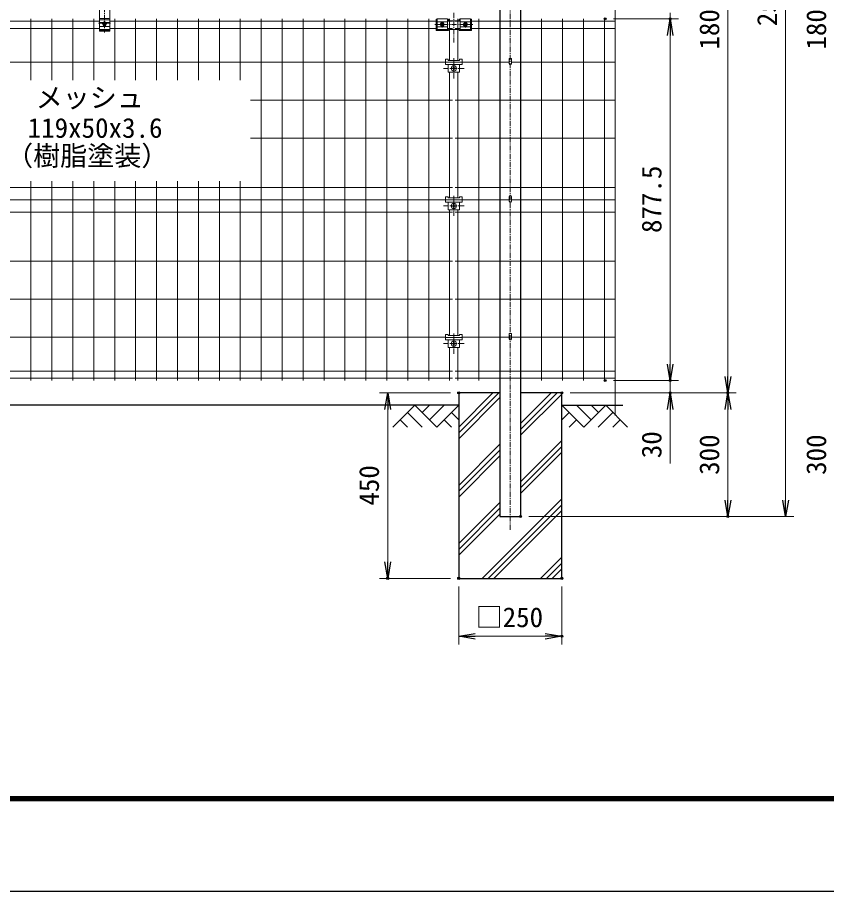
# Model space of a CAD drawing. Units: millimetres, scale not verified. Extents: x -4200 to 4200, y -2970 to 2970.
# Drawn here: x -2516 to -554, y -2970 to -849 of the extents above; entities that cross this region are included whole.
import ezdxf
from ezdxf.enums import TextEntityAlignment as Align

# ---------------------------------------------------------------- set-up
doc = ezdxf.new("R2010")
doc.units = ezdxf.units.MM
doc.header["$LTSCALE"] = 10
doc.header["$PDMODE"] = 32
doc.header["$PDSIZE"] = 5
doc.linetypes.add('USER1', pattern=[2, 1.25, -0.25, 0.25, -0.25])
for name, color, linetype, lineweight in [('0-1_D-TTL', 7, 'Continuous', 25), ('0-2_D-BMK', 2, 'USER1', 13), ('0-4_D-STR-DIM', 7, 'Continuous', 13), ('0-5_0', 7, 'Continuous', 25), ('0-7_D-STR-TXT', 7, 'Continuous', 13), ('0-8_D-STR3', 3, 'Continuous', 13), ('0-A_D-STR1', 1, 'Continuous', 25), ('0-B_D-BGD', 7, 'Continuous', 25), ('0-C_D-DCR-HCH', 7, 'Continuous', 13), ('0-D_D-STR4', 7, 'Continuous', 25), ('0-E_D-STR5', 7, 'Continuous', 9)]:
    doc.layers.add(name, color=color, linetype=linetype, lineweight=lineweight)
doc.layers.add('0-6_DEFPOINTS', color=7, linetype='Continuous')
doc.styles.add('ＭＳ ゴシック', font='')
doc.styles.get('ＭＳ ゴシック').set_extended_font_data('MS Gothic')

# ---------------------------------------------------------------- blocks, each defined once
blk = doc.blocks.new('_OPEN')
at = {"layer": '0-5_0'}
blk.add_line((0, 0), (-10, 0), dxfattribs=at)
blk.add_lwpolyline([(-10, 1.667), (0, 0), (-10, -1.667)], dxfattribs=at)

msp = doc.modelspace()

# ---------------------------------------------------------------- linework, layer by layer
at = {"layer": '0-1_D-TTL', "color": 2}
msp.add_lwpolyline([(-4199.68, 2970.23), (4200.32, 2970.23), (4200.32, -2969.77), (-4199.68, -2969.77)], close=True, dxfattribs=at)
at = {"layer": '0-1_D-TTL'}
for points in [[(-3929.68, 2750.23), (3930.32, 2750.23), (3930.32, -2749.77), (-3929.68, -2749.77)], [(-3927.18, 2747.73), (3927.82, 2747.73), (3927.82, -2747.27), (-3927.18, -2747.27)], [(-3924.68, 2745.23), (3925.32, 2745.23), (3925.32, -2744.77), (-3924.68, -2744.77)], [(-3922.18, 2742.73), (3922.82, 2742.73), (3922.82, -2742.27), (-3922.18, -2742.27)], [(-3919.68, 2740.23), (3920.32, 2740.23), (3920.32, -2739.77), (-3919.68, -2739.77)]]:
    msp.add_lwpolyline(points, close=True, dxfattribs=at)
at = {"layer": '0-2_D-BMK'}
for p, q in [((-1320.62, 680.66), (-1320.62, -2094.14)), ((-2304.61, -822.6), (-2304.61, -885.3)), ((-1457.59, -909.79), (-1457.59, -837.38)), ((-2289.94, -862.81), (-2319.28, -862.81)), ((-1503.36, -866.12), (-1411.76, -866.12)), ((-1485.56, -873), (-1485.56, -858.52)), ((-1429.56, -873), (-1429.56, -858.52)), ((-1457.55, -996.76), (-1457.55, -947.96)), ((-1482.58, -972.36), (-1432.58, -972.36)), ((-1457.55, -1330.51), (-1457.55, -1281.71)), ((-1482.58, -1306.11), (-1432.58, -1306.11)), ((-1457.55, -1664.69), (-1457.55, -1615.89)), ((-1482.58, -1640.29), (-1432.58, -1640.29))]:
    msp.add_line(p, q, dxfattribs=at)
at = {"layer": '0-4_D-STR-DIM'}
for p, q in [((-1066.28, 564.4), (-1066.28, -1815)), ((-652.72, -2019.84), (-652.72, 410.38)), ((-792.72, 0.16), (-792.72, -1719.84)), ((-932.72, -837.34), (-932.72, -852.34)), ((-932.72, -837.34), (-932.72, -852.34)), ((-1070.35, -852.34), (-912.72, -852.34)), ((-1070.35, -852.34), (-912.72, -852.34)), ((-1070.35, -852.34), (-912.72, -852.34)), ((-1070.35, -852.34), (-912.72, -852.34)), ((-932.72, -892.34), (-932.72, -932.34)), ((-932.72, -892.34), (-932.72, -1689.84)), ((-932.72, -892.34), (-932.72, -932.34)), ((-932.72, -892.34), (-932.72, -1689.84)), ((-932.72, -1689.84), (-932.72, -1649.84)), ((-1070.35, -1729.84), (-912.72, -1729.84)), ((-1070.35, -1729.84), (-912.72, -1729.84)), ((-1070.35, -1729.84), (-912.72, -1729.84)), ((-932.72, -1729.84), (-932.72, -1759.84)), ((-1465.62, -1759.84), (-1637.94, -1759.84)), ((-1175.62, -1759.84), (-772.72, -1759.84)), ((-1175.62, -1759.84), (-912.72, -1759.84)), ((-1175.62, -1759.84), (-772.72, -1759.84)), ((-1617.94, -1799.84), (-1617.94, -2169.84)), ((-932.72, -1799.84), (-932.72, -1931.48)), ((-792.72, -1799.84), (-792.72, -2019.84)), ((-1275.62, -2059.84), (-632.72, -2059.84)), ((-1275.62, -2059.84), (-772.72, -2059.84)), ((-1465.62, -2209.84), (-1637.94, -2209.84)), ((-1445.62, -2229.84), (-1445.62, -2370.44)), ((-1195.62, -2229.84), (-1195.62, -2370.44)), ((-1405.62, -2350.44), (-1235.62, -2350.44))]:
    msp.add_line(p, q, dxfattribs=at)
at = {"layer": '0-6_DEFPOINTS'}
for p in [(-1090.35, -852.34), (-1090.35, -852.34), (-932.72, -852.34), (-932.72, -852.34), (-1090.35, -1729.84), (-1090.35, -1729.84), (-932.72, -1729.84), (-932.72, -1729.84), (-1445.62, -1759.84), (-1195.62, -1759.84), (-932.72, -1759.84), (-792.72, -1759.84), (-1295.62, -2059.84), (-792.72, -2059.84), (-1617.94, -2209.84), (-1445.62, -2209.84), (-1445.62, -2209.84), (-1195.62, -2209.84), (-1195.62, -2350.44)]:
    msp.add_point(p, dxfattribs=at)
at = {"layer": '0-8_D-STR3'}
for p, q in [((-2317.11, -825.46), (-2317.11, -881.89)), ((-2292.11, -825.46), (-2292.11, -881.89)), ((-2292.11, -854.19), (-2317.17, -854.19)), ((-2317.11, -860.62), (-2307.22, -860.62)), ((-2294.11, -851.1), (-2315.11, -851.1)), ((-2307.07, -860.37), (-2309.53, -864.63)), ((-2307.07, -868.89), (-2309.53, -864.63)), ((-2307.34, -862.58), (-2305.98, -863.95)), ((-2307.34, -866.68), (-2305.98, -865.31)), ((-2302.15, -860.37), (-2307.07, -860.37)), ((-2302.15, -868.89), (-2307.07, -868.89)), ((-2306.66, -861.9), (-2305.29, -863.26)), ((-2306.66, -867.36), (-2305.29, -865.99)), ((-2304.61, -873.54), (-2304.61, -857.03)), ((-2302.56, -861.9), (-2303.93, -863.26)), ((-2302.56, -867.36), (-2303.93, -865.99)), ((-2301.88, -862.58), (-2303.25, -863.95)), ((-2301.88, -866.68), (-2303.25, -865.31)), ((-2302.15, -860.37), (-2299.69, -864.63)), ((-2302.15, -868.89), (-2299.69, -864.63)), ((-2302.01, -860.62), (-2292.11, -860.62)), ((-1500.56, -852.95), (-1500.56, -880.74)), ((-1500.56, -852.95), (-1498.06, -852.95)), ((-1500.56, -854.36), (-1498.06, -854.36)), ((-1498.06, -851.96), (-1498.06, -878.17)), ((-1498.06, -851.96), (-1473.06, -851.96)), ((-1498.06, -859.71), (-1473.06, -859.71)), ((-1488.02, -861.86), (-1490.48, -866.12)), ((-1488.02, -870.38), (-1490.48, -866.12)), ((-1488.29, -864.07), (-1486.93, -865.43)), ((-1488.29, -868.16), (-1486.93, -866.8)), ((-1483.1, -861.86), (-1488.02, -861.86)), ((-1487.61, -863.39), (-1486.25, -864.75)), ((-1487.61, -868.85), (-1486.25, -867.48)), ((-1483.52, -863.39), (-1484.88, -864.75)), ((-1483.52, -868.85), (-1484.88, -867.48)), ((-1482.83, -864.07), (-1484.2, -865.43)), ((-1482.83, -868.16), (-1484.2, -866.8)), ((-1483.1, -861.86), (-1480.65, -866.12)), ((-1483.1, -870.38), (-1480.65, -866.12)), ((-1473.06, -851.96), (-1473.06, -878.17)), ((-1473.06, -852.95), (-1470.56, -852.95)), ((-1473.06, -854.36), (-1470.56, -854.36)), ((-1442.06, -852.95), (-1444.56, -852.95)), ((-1444.56, -852.95), (-1444.56, -855.94)), ((-1442.06, -854.36), (-1444.56, -854.36)), ((-1442.06, -851.96), (-1442.06, -878.17)), ((-1417.06, -851.96), (-1442.06, -851.96)), ((-1417.06, -859.71), (-1442.06, -859.71)), ((-1432.02, -861.86), (-1434.48, -866.12)), ((-1432.02, -870.38), (-1434.48, -866.12)), ((-1432.29, -864.07), (-1430.93, -865.43)), ((-1432.29, -868.16), (-1430.93, -866.8)), ((-1432.02, -861.86), (-1427.1, -861.86)), ((-1431.61, -863.39), (-1430.25, -864.75)), ((-1431.61, -868.85), (-1430.25, -867.48)), ((-1427.52, -863.39), (-1428.88, -864.75)), ((-1427.52, -868.85), (-1428.88, -867.48)), ((-1426.83, -864.07), (-1428.2, -865.43)), ((-1426.83, -868.16), (-1428.2, -866.8)), ((-1427.1, -861.86), (-1424.65, -866.12)), ((-1427.1, -870.38), (-1424.65, -866.12)), ((-1417.06, -851.96), (-1417.06, -878.17)), ((-1414.56, -852.95), (-1417.06, -852.95)), ((-1414.56, -854.36), (-1417.06, -854.36)), ((-1414.56, -852.95), (-1414.56, -880.74)), ((-2292.15, -877.92), (-2317.15, -877.92)), ((-2317.11, -870.57), (-2292.11, -870.57)), ((-2292.11, -879.86), (-2317.11, -879.86)), ((-2292.11, -881.89), (-2317.11, -881.89)), ((-1500.56, -879.56), (-1470.56, -879.56)), ((-1500.56, -880.74), (-1470.56, -880.74)), ((-1498.06, -871.65), (-1473.06, -871.65)), ((-1498.06, -878.17), (-1473.06, -878.17)), ((-1483.1, -870.38), (-1488.02, -870.38)), ((-1444.56, -878.16), (-1470.56, -878.16)), ((-1470.56, -880.74), (-1470.56, -878.16)), ((-1444.56, -880.74), (-1444.56, -878.16)), ((-1414.56, -879.56), (-1444.56, -879.56)), ((-1414.56, -880.74), (-1444.56, -880.74)), ((-1417.06, -871.65), (-1442.06, -871.65)), ((-1417.06, -878.17), (-1442.06, -878.17)), ((-1432.02, -870.38), (-1427.1, -870.38)), ((-1477.58, -950.06), (-1471.58, -950.06)), ((-1477.58, -950.06), (-1477.58, -962.86)), ((-1471.58, -950.06), (-1471.58, -952.96)), ((-1471.58, -952.96), (-1443.58, -952.96)), ((-1443.58, -950.06), (-1437.58, -950.06)), ((-1443.58, -950.06), (-1443.58, -952.96)), ((-1437.58, -950.06), (-1437.58, -962.86)), ((-1323.22, -949.17), (-1323.22, -961.34)), ((-1318.02, -949.17), (-1318.02, -961.34)), ((-1477.58, -957.36), (-1437.58, -957.36)), ((-1477.58, -962.86), (-1437.58, -962.86)), ((-1471.58, -962.86), (-1471.58, -981.86)), ((-1461.05, -971.86), (-1459.05, -971.86)), ((-1461.05, -972.86), (-1459.05, -972.86)), ((-1458.05, -968.86), (-1458.05, -970.86)), ((-1458.05, -975.86), (-1458.05, -973.86)), ((-1457.05, -968.86), (-1457.05, -970.86)), ((-1457.05, -975.86), (-1457.05, -973.86)), ((-1454.05, -971.86), (-1456.05, -971.86)), ((-1454.05, -972.86), (-1456.05, -972.86)), ((-1443.58, -962.86), (-1443.58, -981.86)), ((-1471.58, -981.86), (-1443.58, -981.86)), ((-1477.58, -1283.81), (-1477.58, -1296.61)), ((-1477.58, -1283.81), (-1471.58, -1283.81)), ((-1477.58, -1291.11), (-1437.58, -1291.11)), ((-1471.58, -1283.81), (-1471.58, -1286.71)), ((-1471.58, -1286.71), (-1443.58, -1286.71)), ((-1443.58, -1283.81), (-1443.58, -1286.71)), ((-1323.19, -1282.87), (-1323.19, -1295.04)), ((-1317.99, -1282.87), (-1317.99, -1295.04)), ((-1477.58, -1296.61), (-1437.58, -1296.61)), ((-1471.58, -1296.61), (-1471.58, -1315.61)), ((-1461.05, -1305.61), (-1459.05, -1305.61)), ((-1461.05, -1306.61), (-1459.05, -1306.61)), ((-1458.05, -1302.61), (-1458.05, -1304.61)), ((-1458.05, -1309.61), (-1458.05, -1307.61)), ((-1457.05, -1302.61), (-1457.05, -1304.61)), ((-1457.05, -1309.61), (-1457.05, -1307.61)), ((-1454.05, -1305.61), (-1456.05, -1305.61)), ((-1454.05, -1306.61), (-1456.05, -1306.61)), ((-1443.58, -1296.61), (-1443.58, -1315.61)), ((-1471.58, -1315.61), (-1443.58, -1315.61)), ((-1477.58, -1617.99), (-1471.58, -1617.99)), ((-1477.58, -1617.99), (-1477.58, -1630.79)), ((-1477.58, -1625.29), (-1437.58, -1625.29)), ((-1477.58, -1630.79), (-1437.58, -1630.79)), ((-1471.58, -1617.99), (-1471.58, -1620.89)), ((-1471.58, -1620.89), (-1443.58, -1620.89)), ((-1471.58, -1630.79), (-1471.58, -1649.79)), ((-1443.58, -1617.99), (-1437.58, -1617.99)), ((-1443.55, -1617.99), (-1443.55, -1620.89)), ((-1443.55, -1630.79), (-1443.55, -1649.79)), ((-1437.58, -1617.99), (-1437.58, -1630.79)), ((-1323.22, -1616.67), (-1323.22, -1628.84)), ((-1318.02, -1616.67), (-1318.02, -1628.84)), ((-1471.58, -1649.79), (-1443.58, -1649.79)), ((-1461.05, -1639.79), (-1459.05, -1639.79)), ((-1461.05, -1640.79), (-1459.05, -1640.79)), ((-1458.05, -1636.79), (-1458.05, -1638.79)), ((-1458.05, -1643.79), (-1458.05, -1641.79)), ((-1457.05, -1636.79), (-1457.05, -1638.79)), ((-1457.05, -1643.79), (-1457.05, -1641.79)), ((-1454.05, -1639.79), (-1456.05, -1639.79)), ((-1454.05, -1640.79), (-1456.05, -1640.79))]:
    msp.add_line(p, q, dxfattribs=at)
for points in [[(-1470.56, -852.95), (-1470.56, -857.19), (-1454.36, -857.19), (-1444.56, -857.19), (-1444.56, -855.94)], [(-1443.58, -1283.81), (-1437.58, -1283.81), (-1437.58, -1296.61)], [(-1443.55, -1617.99), (-1437.55, -1617.99), (-1437.55, -1630.79)]]:
    msp.add_lwpolyline(points, dxfattribs=at)
for centre, radius in [((-2304.61, -864.63), 4.26), ((-1485.56, -866.12), 4.26), ((-1429.56, -866.12), 4.26), ((-1457.55, -972.36), 6.5), ((-1457.55, -1306.11), 6.5), ((-1457.55, -1640.29), 6.5)]:
    msp.add_circle(centre, radius, dxfattribs=at)
for centre, radius, start, end in [((-2315.11, -849.1), 2, 180, 270), ((-2307, -862.24), 0.483, 44.99953, 224.99952), ((-2307, -867.02), 0.483, 135, 314.99998), ((-2304.61, -863.42), 3.62, 57.53826, 122.46174), ((-2304.61, -865.84), 3.62, 237.53826, 302.46174), ((-2306.66, -864.63), 0.965, 314.99999, 45), ((-2304.61, -862.58), 0.965, 225.00001, 314.99999), ((-2304.61, -866.68), 0.965, 45, 135), ((-2302.56, -864.63), 0.965, 135, 225.00001), ((-2302.22, -862.24), 0.483, 315, 135), ((-2302.22, -867.02), 0.483, 225.00001, 44.99999), ((-2294.11, -849.1), 2, 270, 0), ((-1485.56, -864.83), 4, 4.65818, 175.34501), ((-1485.56, -867.39), 4, 184.89555, 355.10576), ((-1487.95, -863.73), 0.483, 44.99953, 224.99952), ((-1487.95, -868.5), 0.483, 135, 314.99998), ((-1487.61, -866.12), 0.965, 314.99999, 45), ((-1485.56, -864.07), 0.965, 225.00001, 314.99999), ((-1485.56, -868.16), 0.965, 45, 135), ((-1483.52, -866.12), 0.965, 135, 225.00001), ((-1483.18, -863.73), 0.483, 315, 135), ((-1483.18, -868.5), 0.483, 225.00001, 44.99999), ((-1429.56, -864.83), 4, 4.65499, 175.34182), ((-1429.56, -867.39), 4, 184.89424, 355.10445), ((-1431.95, -863.73), 0.483, 45, 225), ((-1431.95, -868.5), 0.483, 135.00001, 314.99999), ((-1431.61, -866.12), 0.965, 314.99999, 45), ((-1429.56, -864.07), 0.965, 225.00001, 314.99999), ((-1429.56, -868.16), 0.965, 45, 135), ((-1427.52, -866.12), 0.965, 135, 225.00001), ((-1427.18, -863.73), 0.483, 315.00048, 135.00047), ((-1427.18, -868.5), 0.483, 225.00002, 45), ((-1461.05, -972.36), 0.5, 90.00001, 270), ((-1459.05, -970.86), 1, 270, 0.00001), ((-1459.05, -973.86), 1, 0, 90), ((-1457.55, -968.86), 0.5, 0, 179.99999), ((-1456.05, -970.86), 1, 180.00001, 270), ((-1456.05, -973.86), 1, 90, 180.00001), ((-1454.05, -972.36), 0.5, 270.00049, 90.00046), ((-1320.62, -961.34), 2.6, 180, 0), ((-1457.55, -975.86), 0.5, 180.00002, 0.00001), ((-1461.05, -1306.11), 0.5, 90.00001, 270), ((-1459.05, -1304.61), 1, 270, 0.00001), ((-1459.05, -1307.61), 1, 0, 90), ((-1457.55, -1302.61), 0.5, 0, 179.99999), ((-1457.55, -1309.61), 0.5, 180.00002, 0.00001), ((-1456.05, -1304.61), 1, 180.00001, 270), ((-1456.05, -1307.61), 1, 90, 180.00001), ((-1454.05, -1306.11), 0.5, 270.00049, 90.00046), ((-1320.59, -1295.04), 2.6, 180, 0), ((-1320.62, -1628.84), 2.6, 180, 0), ((-1461.05, -1640.29), 0.5, 90.00001, 270), ((-1459.05, -1638.79), 1, 270, 0.00001), ((-1459.05, -1641.79), 1, 0, 90), ((-1457.55, -1636.79), 0.5, 0, 179.99999), ((-1457.55, -1643.79), 0.5, 180.00002, 0.00001), ((-1456.05, -1638.79), 1, 180.00001, 270), ((-1456.05, -1641.79), 1, 90, 180.00001), ((-1454.05, -1640.29), 0.5, 270.00049, 90.00046)]:
    msp.add_arc(centre, radius, start, end, dxfattribs=at)
for centre in [(-1320.62, -949.19), (-1320.59, -1282.89), (-1320.62, -1616.69)]:
    msp.add_ellipse(centre, major_axis=(-2.6, 0), ratio=0.649974, start_param=3.1415927, end_param=6.2831853, dxfattribs=at)
at = {"layer": '0-A_D-STR1'}
for p, q in [((-1295.62, 450.52), (-1295.62, -2059.84)), ((-1345.62, -837.34), (-1345.62, -852.34)), ((-1295.62, -837.34), (-1295.62, -852.34))]:
    msp.add_line(p, q, dxfattribs=at)
msp.add_lwpolyline([(-1345.62, 450.52), (-1345.62, -2059.84), (-1295.62, -2059.84)], dxfattribs=at)
at = {"layer": '0-B_D-BGD'}
for p, q in [((-1445.62, -1789.84), (-3195.62, -1789.84)), ((-1195.62, -1789.84), (-1047.95, -1789.84))]:
    msp.add_line(p, q, dxfattribs=at)
at = {"layer": '0-C_D-DCR-HCH'}
for p, q in [((-1445.62, -1842.83), (-1362.63, -1759.84)), ((-1445.62, -1856.97), (-1348.49, -1759.84)), ((-1295.62, -1848.39), (-1207.07, -1759.84)), ((-1295.62, -1834.25), (-1221.21, -1759.84)), ((-1445.62, -1871.11), (-1345.62, -1771.11)), ((-1295.62, -1862.54), (-1195.62, -1762.54)), ((-1552.05, -1789.84), (-1605.26, -1843.05)), ((-1552.05, -1789.84), (-1498.83, -1843.05)), ((-1534.31, -1807.58), (-1516.57, -1789.84)), ((-1516.57, -1825.31), (-1481.1, -1789.84)), ((-1498.83, -1843.05), (-1445.62, -1789.84)), ((-1142.41, -1843.05), (-1195.62, -1789.84)), ((-1124.67, -1825.31), (-1160.15, -1789.84)), ((-1089.2, -1789.84), (-1142.41, -1843.05)), ((-1106.84, -1807.67), (-1124.67, -1789.84)), ((-1089.2, -1789.84), (-1035.99, -1843.05)), ((-1569.78, -1807.58), (-1534.15, -1843.05)), ((-1463.36, -1807.58), (-1445.62, -1825.23)), ((-1177.88, -1807.58), (-1195.62, -1825.23)), ((-1071.46, -1807.58), (-1107.1, -1843.05)), ((-1587.52, -1825.31), (-1569.7, -1843.05)), ((-1481.1, -1825.31), (-1463.28, -1843.05)), ((-1160.15, -1825.31), (-1177.97, -1843.05)), ((-1053.72, -1825.31), (-1071.54, -1843.05)), ((-1445.62, -1984.25), (-1345.62, -1884.25)), ((-1295.62, -1975.67), (-1195.62, -1875.67)), ((-1445.62, -1998.39), (-1345.62, -1898.39)), ((-1295.62, -1989.81), (-1195.62, -1889.81)), ((-1295.62, -2003.96), (-1195.62, -1903.96)), ((-1445.62, -2012.54), (-1345.62, -1912.54)), ((-1445.62, -2125.67), (-1345.62, -2025.67)), ((-1388.37, -2209.84), (-1195.62, -2017.09)), ((-1374.23, -2209.84), (-1195.62, -2031.24)), ((-1445.62, -2139.81), (-1345.62, -2039.81)), ((-1445.62, -2153.96), (-1345.62, -2053.96)), ((-1360.08, -2209.84), (-1195.62, -2045.38)), ((-1246.95, -2209.84), (-1195.62, -2158.51)), ((-1232.8, -2209.84), (-1195.62, -2172.66)), ((-1218.66, -2209.84), (-1195.62, -2186.8))]:
    msp.add_line(p, q, dxfattribs=at)
at = {"layer": '0-D_D-STR4'}
msp.add_lwpolyline([(-1345.62, -1759.84), (-1445.62, -1759.84), (-1445.62, -2209.84), (-1195.62, -2209.84), (-1195.62, -1759.84), (-1295.62, -1759.84)], dxfattribs=at)
at = {"layer": '0-E_D-STR5'}
for p, q in [((-2317.11, -857.74), (-3417.09, -857.74)), ((-2483.05, -1000.66), (-2483.05, -852.34)), ((-2432.28, -1000.66), (-2432.28, -852.34)), ((-2381.51, -1000.66), (-2381.51, -852.34)), ((-2330.74, -1000.66), (-2330.74, -852.34)), ((-1498.06, -857.74), (-2292.11, -857.74)), ((-2279.97, -1000.66), (-2279.97, -852.34)), ((-2229.2, -1000.66), (-2229.2, -852.34)), ((-2178.43, -1000.66), (-2178.43, -852.34)), ((-2127.66, -1000.66), (-2127.66, -852.34)), ((-2076.89, -1000.66), (-2076.89, -852.34)), ((-2026.13, -1000.66), (-2026.13, -852.34)), ((-1975.36, -1000.66), (-1975.36, -852.34)), ((-1924.59, -1729.84), (-1924.59, -852.34)), ((-1873.82, -1729.84), (-1873.82, -852.34)), ((-1823.05, -1729.84), (-1823.05, -852.34)), ((-1772.28, -1729.84), (-1772.28, -852.34)), ((-1721.51, -1729.84), (-1721.51, -852.34)), ((-1670.74, -1729.84), (-1670.74, -852.34)), ((-1619.97, -1729.84), (-1619.97, -852.34)), ((-1569.15, -1729.84), (-1569.15, -852.34)), ((-1518.38, -1729.84), (-1518.38, -852.34)), ((-1460.56, -857.74), (-1473.06, -857.74)), ((-1467.61, -952.96), (-1467.61, -852.34)), ((-1442.06, -857.74), (-1454.55, -857.74)), ((-1447.66, -952.96), (-1447.66, -852.34)), ((-1066.28, -857.74), (-1417.06, -857.74)), ((-1396.89, -1729.84), (-1396.89, -852.34)), ((-1346.13, -1729.84), (-1346.13, -852.34)), ((-1295.36, -1729.84), (-1295.36, -852.34)), ((-1244.59, -1729.84), (-1244.59, -852.34)), ((-1193.82, -1729.84), (-1193.82, -852.34)), ((-1143.05, -1729.84), (-1143.05, -852.34)), ((-1092.28, -1729.84), (-1092.28, -852.34)), ((-2317.11, -875.36), (-3417.09, -875.36)), ((-1498.06, -875.36), (-2292.11, -875.36)), ((-1460.56, -875.36), (-1473.06, -875.36)), ((-1442.06, -875.36), (-1454.55, -875.36)), ((-1066.28, -875.36), (-1417.06, -875.36)), ((-1477.58, -957.34), (-3318.02, -957.34)), ((-1323.22, -957.34), (-1437.58, -957.34)), ((-1066.28, -957.34), (-1318.02, -957.34)), ((-1467.61, -1286.71), (-1467.61, -981.86)), ((-1447.66, -1286.71), (-1447.66, -981.86)), ((-1460.56, -1049.71), (-1950.8, -1049.71)), ((-1066.28, -1049.71), (-1454.55, -1049.71)), ((-1460.56, -1142.09), (-1950.8, -1142.09)), ((-1066.28, -1142.09), (-1454.55, -1142.09)), ((-2483.05, -1729.84), (-2483.05, -1245.65)), ((-2432.28, -1729.84), (-2432.28, -1245.65)), ((-2381.51, -1729.84), (-2381.51, -1245.65)), ((-2330.74, -1729.84), (-2330.74, -1245.65)), ((-2279.97, -1729.84), (-2279.97, -1245.65)), ((-2229.2, -1729.84), (-2229.2, -1245.65)), ((-2178.43, -1729.84), (-2178.43, -1245.65)), ((-2127.66, -1729.84), (-2127.66, -1245.65)), ((-2076.89, -1729.84), (-2076.89, -1245.65)), ((-2026.13, -1729.84), (-2026.13, -1245.65)), ((-1975.36, -1729.84), (-1975.36, -1245.65)), ((-1460.56, -1261.09), (-3454.58, -1261.09)), ((-1066.28, -1261.09), (-1454.55, -1261.09)), ((-1477.58, -1291.09), (-3318.02, -1291.09)), ((-1323.19, -1291.09), (-1437.58, -1291.09)), ((-1066.28, -1291.09), (-1317.99, -1291.09)), ((-1460.56, -1321.09), (-3454.58, -1321.09)), ((-1467.61, -1620.89), (-1467.61, -1315.61)), ((-1066.28, -1321.09), (-1454.55, -1321.09)), ((-1447.66, -1620.89), (-1447.66, -1315.61)), ((-1460.56, -1440.09), (-3454.58, -1440.09)), ((-1066.28, -1440.09), (-1454.55, -1440.09)), ((-1460.56, -1532.46), (-3454.58, -1532.46)), ((-1066.28, -1532.46), (-1454.55, -1532.46)), ((-1477.58, -1624.84), (-3318.02, -1624.84)), ((-1323.22, -1624.84), (-1437.58, -1624.84)), ((-1066.28, -1624.84), (-1318.02, -1624.84)), ((-1467.61, -1729.84), (-1467.61, -1649.79)), ((-1447.66, -1729.84), (-1447.66, -1649.79)), ((-1460.56, -1706.81), (-3454.58, -1706.81)), ((-1066.28, -1706.81), (-1454.55, -1706.81)), ((-1460.56, -1724.44), (-3454.58, -1724.44)), ((-1066.28, -1724.44), (-1454.55, -1724.44))]:
    msp.add_line(p, q, dxfattribs=at)

# ---------------------------------------------------------------- block references
at = {"layer": '0-4_D-STR-DIM', "xscale": 4, "yscale": 4}
for p, rotation in [((-932.72, -852.34), 90), ((-932.72, -852.34), 90), ((-932.72, -852.34), 90), ((-932.72, -852.34), 90), ((-932.72, -1729.84), 270), ((-932.72, -1729.84), 270), ((-932.72, -1729.84), 270), ((-792.72, -1759.84), 270), ((-1617.94, -1759.84), 90), ((-932.72, -1759.84), 90), ((-792.72, -1759.84), 90), ((-792.72, -2059.84), 270), ((-652.72, -2059.84), 270), ((-1617.94, -2209.84), 270), ((-1445.62, -2350.44), 180)]:
    msp.add_blockref('_OPEN', p, dxfattribs=dict(at, rotation=rotation))
msp.add_blockref('_OPEN', (-1195.62, -2350.44), dxfattribs=at)

# ---------------------------------------------------------------- texts
at = {"layer": '0-4_D-STR-DIM', "style": 'ＭＳ ゴシック'}
for s, p in [('2510', (-659.47, -869.98)), ('1800', (-799.47, -926.74)), ('1800', (-540.15, -926.74)), ('877.5', (-939.47, -1371.81)), ('877.5', (-939.47, -1371.81)), ('30', (-939.47, -1918.29)), ('300', (-799.47, -1958.71)), ('300', (-540.15, -1958.71)), ('450', (-1624.69, -2033.34))]:
    msp.add_text(s, height=48.09, rotation=90, dxfattribs=at).set_placement(p, align=Align.BOTTOM_LEFT)
msp.add_text('□250', height=48.09, dxfattribs=at).set_placement((-1404.77, -2342.68), align=Align.BOTTOM_LEFT)
at = {"layer": '0-7_D-STR-TXT', "style": 'ＭＳ ゴシック'}
for s, p in [('メッシュ', (-2471.65, -1081.71)), ('メッシュ', (-2471.64, -1081.71)), ('119x50x3.6', (-2491.21, -1155.31)), ('（樹脂塗装）', (-2543.38, -1222.9)), ('（樹脂塗装）', (-2543.36, -1222.9))]:
    msp.add_text(s, height=48.09, dxfattribs=at).set_placement(p, align=Align.BOTTOM_LEFT)

doc.saveas('drawing.dxf')
